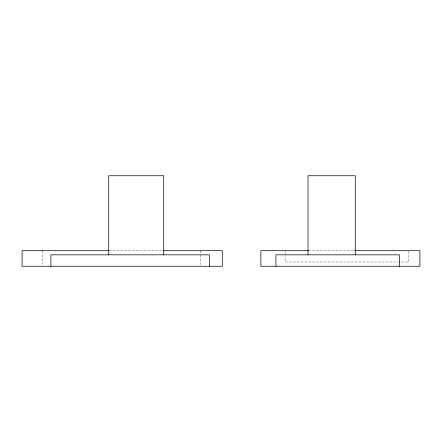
<?xml version="1.0" encoding="UTF-8"?>
<svg xmlns="http://www.w3.org/2000/svg" width="442" height="442" viewBox="0 0 442 442"><rect width="100%" height="100%" fill="white"/><g stroke="black" fill="none" stroke-linecap="round" stroke-linejoin="round"><path stroke-width="0.33" stroke-dasharray="2.21 1.66" d="M109.069 250.686L162.921 250.686M308.593 250.686L354.197 250.686M408.612 251.349L408.612 261.957L285.129 261.957L285.129 255.99M285.129 251.349L285.129 255.327M200.701 250.686L200.701 254.073M200.701 254.747L200.701 264.902M42.244 250.686L42.244 264.902"/><path stroke-width="0.66" d="M109.08 250.686L22.1 250.686L22.1 266.255L222.287 266.255L222.287 250.686L163.496 250.686M308.593 250.686L260.874 250.686L260.874 266.255L419.9 266.255L419.9 250.686L354.86 250.686M399.441 266.255L399.441 254.83L275.952 254.83L275.952 266.255M355.257 254.83L355.257 175.745L308.035 175.745L308.035 254.83M209.375 266.255L209.375 254.83L50.918 254.83L50.918 266.255M163.733 254.83L163.733 175.745L108.726 175.745L108.726 254.83"/></g></svg>
